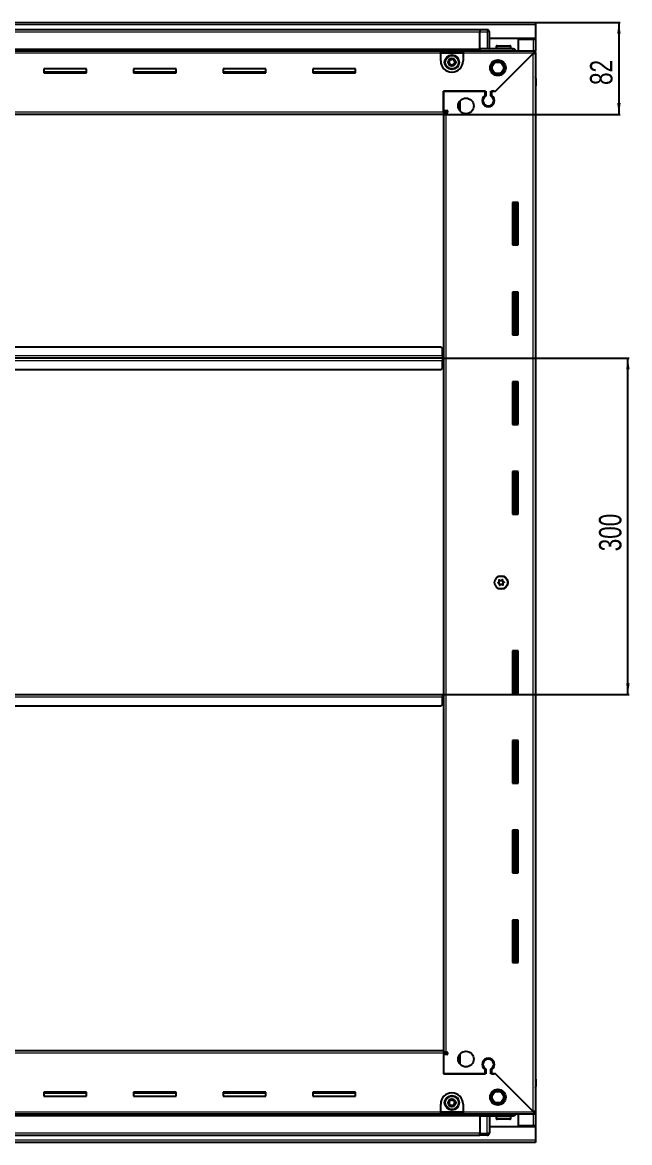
# Model space of a CAD drawing. Header units: millimetres. Extents: x -659 to 4142, y -2210 to 1460.
# Drawn here: x 3600 to 4142, y 274 to 1273 of the extents above; entities that cross this region are included whole.
import ezdxf

# ---------------------------------------------------------------- set-up
doc = ezdxf.new("R2010")
doc.units = ezdxf.units.MM
doc.layers.add('FORMAT', color=7, linetype='Continuous')
doc.styles.add('SLDTEXTSTYLE0', font='TXT', dxfattribs={"width": 0.75})
doc.dimstyles.new('SLDDIMSTYLE0', dxfattribs={"dimtxt": 20, "dimasz": 10, "dimexe": 0, "dimexo": 0.0625, "dimgap": 5, "dimtad": 2, "dimdec": 1, "dimrnd": 1e-09, "dimzin": 12, "dimdsep": 46, "dimtxsty": 'SLDTEXTSTYLE0', "dimsah": 1, "dimcen": 0.09, "dimadec": 0, "dimazin": 3, "dimtfac": 1, "dimtofl": 0, "dimtmove": 0, "dimatfit": 3, "dimfxl": 0, "dimfrac": 2, "dimtolj": 1, "dimtzin": 12, "dimarcsym": 0})

# ---------------------------------------------------------------- blocks, each defined once
blk = doc.blocks.new('_D_7')
at = {"layer": 'FORMAT'}
for p, q in [((4057.7, 1272.83), (4133.19, 1272.83)), ((4132.19, 1272.83), (4132.19, 1190.83)), ((3975.7, 1190.83), (4133.19, 1190.83))]:
    blk.add_line(p, q, dxfattribs=at)
for points in [[(4132.19, 1272.83), (4130.65, 1262.83), (4133.73, 1262.83)], [(4132.19, 1190.83), (4133.73, 1200.83), (4130.65, 1200.83)]]:
    blk.add_solid(points, dxfattribs=at)
at = {"layer": 'FORMAT', "insert": (4106.41, 1217.05), "char_height": 20, "attachment_point": 1, "rotation": 90, "style": 'SLDTEXTSTYLE0'}
blk.add_mtext('82', dxfattribs=at)
blk = doc.blocks.new('_D_8')
at = {"layer": 'FORMAT'}
for p, q in [((3974.7, 973.33), (4141.19, 973.33)), ((4140.19, 673.33), (4140.19, 973.33)), ((3974.7, 673.33), (4141.19, 673.33))]:
    blk.add_line(p, q, dxfattribs=at)
for points in [[(4140.19, 973.33), (4138.65, 963.33), (4141.73, 963.33)], [(4140.19, 673.33), (4141.73, 683.33), (4138.65, 683.33)]]:
    blk.add_solid(points, dxfattribs=at)
at = {"layer": 'FORMAT', "insert": (4114.41, 801.16), "char_height": 20, "attachment_point": 1, "rotation": 90, "style": 'SLDTEXTSTYLE0'}
blk.add_mtext('300', dxfattribs=at)

msp = doc.modelspace()

# ---------------------------------------------------------------- linework, layer by layer
at = {"color": 7, "linetype": 'Continuous', "lineweight": 25}
for p, q in [((3058.69, 1272.83), (4057.69, 1272.83)), ((4057.69, 1272.83), (4057.69, 1270.73)), ((4057.69, 1270.73), (4057.69, 1258.33)), ((4008.19, 1266.18), (3108.19, 1266.18)), ((4008.19, 1266.33), (4008.19, 1266.33)), ((4014.69, 1266.33), (4008.19, 1266.33)), ((4014.69, 1266.33), (4008.19, 1266.33)), ((4008.19, 1266.33), (4008.19, 1264.33)), ((4008.19, 1249.33), (4008.19, 1264.33)), ((4016.69, 1264.33), (4016.69, 1264.33)), ((4016.69, 1249.33), (4016.69, 1264.33)), ((4037.19, 1249.33), (4008.19, 1249.33)), ((4008.19, 1249.33), (4008.19, 1248.83)), ((4008.19, 1249.3), (4008.26, 1247.58)), ((4057.69, 1258.33), (4016.69, 1258.33)), ((4022.69, 1251.23), (4022.69, 1249.33)), ((4023.49, 1252.03), (4034.89, 1252.03)), ((4035.69, 1249.33), (4035.69, 1251.23)), ((4042.69, 1257.83), (4055.59, 1257.83)), ((4042.69, 1247.58), (4042.69, 1257.83)), ((4055.59, 1257.83), (4057.69, 1257.83)), ((4056.19, 1257.83), (4056.19, 1258.33)), ((4057.69, 1257.83), (4057.69, 1258.33)), ((4057.69, 1257.83), (4057.69, 1247.58)), ((3108.19, 1248.18), (4008.19, 1248.18)), ((3143.19, 1247.58), (3973.19, 1247.58)), ((3973.19, 1245.48), (3973.19, 1247.58)), ((3973.19, 1247.58), (3993.19, 1247.58)), ((3973.19, 1246.08), (3993.19, 1246.08)), ((3973.19, 1238.58), (3973.19, 1245.48)), ((3993.19, 1247.58), (4056.69, 1247.58)), ((3993.19, 1247.58), (3993.19, 1245.48)), ((3993.19, 1245.48), (3993.19, 1238.58)), ((4055.59, 1244.98), (4021.49, 1210.88)), ((4022.19, 1211.58), (4056.09, 1245.48)), ((4056.19, 1245.58), (4057.69, 1245.58)), ((4056.69, 1246.08), (4056.69, 1247.58)), ((4056.69, 1247.58), (4057.69, 1247.58)), ((4056.69, 1246.08), (4057.69, 1246.08)), ((4057.69, 1246.08), (4057.69, 1247.58)), ((4057.69, 1246.08), (4057.69, 1245.58)), ((4057.69, 1245.58), (4057.69, 301.08)), ((3657.19, 1231.33), (3619.19, 1231.33)), ((3619.19, 1231.33), (3619.19, 1227.83)), ((3657.19, 1227.83), (3657.19, 1231.33)), ((3737.19, 1231.33), (3699.19, 1231.33)), ((3699.19, 1231.33), (3699.19, 1227.83)), ((3737.19, 1227.83), (3737.19, 1231.33)), ((3817.19, 1231.33), (3779.19, 1231.33)), ((3779.19, 1231.33), (3779.19, 1227.83)), ((3817.19, 1227.83), (3817.19, 1231.33)), ((3897.19, 1231.33), (3859.19, 1231.33)), ((3859.19, 1231.33), (3859.19, 1227.83)), ((3897.19, 1227.83), (3897.19, 1231.33)), ((3657.19, 1228.58), (3619.19, 1228.58)), ((3619.19, 1227.83), (3657.19, 1227.83)), ((3737.19, 1228.58), (3699.19, 1228.58)), ((3699.19, 1227.83), (3737.19, 1227.83)), ((3817.19, 1228.58), (3779.19, 1228.58)), ((3779.19, 1227.83), (3817.19, 1227.83)), ((3897.19, 1228.58), (3859.19, 1228.58)), ((3859.19, 1227.83), (3897.19, 1227.83)), ((4057.69, 1224.15), (4057.69, 1224.15)), ((4058.19, 1222.83), (4058.19, 1216.33)), ((4058.19, 1216.33), (4058.19, 1222.83)), ((3975.69, 1211.58), (3975.69, 1194.33)), ((4012.69, 1211.58), (3975.69, 1211.58)), ((3975.69, 1211.58), (4013.39, 1211.58)), ((3975.69, 1192.93), (3975.69, 1211.58)), ((4012.69, 1211.58), (4012.69, 1207.69)), ((4013.39, 1211.58), (4013.39, 1207.29)), ((4017.99, 1211.58), (4022.19, 1211.58)), ((4017.99, 1207.29), (4017.99, 1211.58)), ((4020.79, 1211.58), (4018.69, 1211.58)), ((4018.69, 1207.69), (4018.69, 1211.58)), ((4021.49, 1210.88), (4020.79, 1211.58)), ((4057.69, 1216.33), (4058.19, 1216.33)), ((4058.04, 330.33), (4058.04, 1216.33)), ((4058.19, 1216.33), (4058.19, 1216.33)), ((4058.19, 1216.33), (4058.19, 1216.33)), ((3990.19, 1202.66), (3990.19, 1194)), ((3975.69, 1190.83), (3140.69, 1190.83)), ((3975.69, 1194.33), (3978.54, 1194.33)), ((3977.69, 1193.33), (3975.69, 1193.33)), ((3975.69, 1192.93), (3975.69, 1190.83)), ((3975.69, 1192.33), (3977.79, 1192.33)), ((3975.69, 1190.83), (3975.69, 355.83)), ((3977.69, 1192.33), (3977.69, 1193.33)), ((3978.54, 1192.33), (3977.79, 1192.33)), ((4017.69, 1198.72), (4017.69, 1197.96)), ((4037.19, 1112.33), (4037.19, 1074.33)), ((4042.19, 1112.33), (4037.19, 1112.33)), ((4038.21, 1112.33), (4038.21, 1074.33)), ((4038.25, 1112.33), (4038.25, 1074.33)), ((4040.04, 1112.33), (4040.04, 1074.33)), ((4042.19, 1074.33), (4042.19, 1112.33)), ((4037.19, 1074.33), (4042.19, 1074.33)), ((4037.19, 1032.33), (4037.19, 994.33)), ((4042.19, 1032.33), (4037.19, 1032.33)), ((4038.21, 1032.33), (4038.21, 994.33)), ((4038.25, 1032.33), (4038.25, 994.33)), ((4040.04, 1032.33), (4040.04, 994.33)), ((4042.19, 994.33), (4042.19, 1032.33)), ((4037.19, 994.33), (4042.19, 994.33)), ((3973.69, 983.33), (3142.69, 983.33)), ((3974.69, 982.33), (3973.69, 983.33)), ((3974.69, 975.43), (3974.69, 982.33)), ((3974.69, 973.33), (3141.69, 973.33)), ((3974.94, 976.18), (3974.69, 976.18)), ((3974.69, 975.43), (3974.69, 973.33)), ((3974.69, 973.33), (3974.69, 971.23)), ((3974.69, 964.33), (3974.69, 971.23)), ((3974.69, 970.48), (3974.94, 970.48)), ((3974.94, 973.33), (3974.94, 976.18)), ((3974.94, 970.48), (3974.94, 973.33)), ((3975.69, 973.33), (3974.94, 973.33)), ((3142.69, 963.33), (3973.69, 963.33)), ((3973.69, 963.33), (3974.69, 964.33)), ((4037.19, 952.33), (4037.19, 914.33)), ((4042.19, 952.33), (4037.19, 952.33)), ((4038.21, 952.33), (4038.21, 914.33)), ((4038.25, 952.33), (4038.25, 914.33)), ((4040.04, 952.33), (4040.04, 914.33)), ((4042.19, 914.33), (4042.19, 952.33)), ((4037.19, 914.33), (4042.19, 914.33)), ((4037.19, 872.33), (4037.19, 834.33)), ((4042.19, 872.33), (4037.19, 872.33)), ((4038.21, 872.33), (4038.21, 834.33)), ((4038.25, 872.33), (4038.25, 834.33)), ((4040.04, 872.33), (4040.04, 834.33)), ((4042.19, 834.33), (4042.19, 872.33)), ((4037.19, 834.33), (4042.19, 834.33)), ((4037.19, 712.33), (4037.19, 674.33)), ((4042.19, 712.33), (4037.19, 712.33)), ((4038.21, 712.33), (4038.21, 674.33)), ((4038.25, 712.33), (4038.25, 674.33)), ((4040.04, 712.33), (4040.04, 674.33)), ((4042.19, 674.33), (4042.19, 712.33)), ((3141.69, 673.33), (3974.69, 673.33)), ((3974.69, 673.33), (3974.69, 671.23)), ((3974.69, 664.33), (3974.69, 671.23)), ((3974.69, 670.48), (3974.94, 670.48)), ((3974.94, 670.48), (3974.94, 673.33)), ((3974.94, 673.33), (3975.69, 673.33)), ((4037.19, 674.33), (4042.19, 674.33)), ((3142.69, 663.33), (3973.69, 663.33)), ((3973.69, 663.33), (3974.69, 664.33)), ((4037.19, 632.33), (4037.19, 594.33)), ((4042.19, 632.33), (4037.19, 632.33)), ((4038.21, 632.33), (4038.21, 594.33)), ((4038.25, 632.33), (4038.25, 594.33)), ((4040.04, 632.33), (4040.04, 594.33)), ((4042.19, 594.33), (4042.19, 632.33)), ((4037.19, 594.33), (4042.19, 594.33)), ((4037.19, 552.33), (4037.19, 514.33)), ((4042.19, 552.33), (4037.19, 552.33)), ((4038.21, 552.33), (4038.21, 514.33)), ((4038.25, 552.33), (4038.25, 514.33)), ((4040.04, 552.33), (4040.04, 514.33)), ((4042.19, 514.33), (4042.19, 552.33)), ((4037.19, 514.33), (4042.19, 514.33)), ((4037.19, 472.33), (4037.19, 434.33)), ((4042.19, 472.33), (4037.19, 472.33)), ((4038.21, 472.33), (4038.21, 434.33)), ((4038.25, 472.33), (4038.25, 434.33)), ((4040.04, 472.33), (4040.04, 434.33)), ((4042.19, 434.33), (4042.19, 472.33)), ((4037.19, 434.33), (4042.19, 434.33)), ((3140.69, 355.83), (3975.69, 355.83)), ((3975.69, 355.83), (3975.69, 353.73)), ((3977.79, 354.33), (3975.69, 354.33)), ((3975.69, 353.73), (3975.69, 335.08)), ((3975.69, 353.33), (3977.69, 353.33)), ((3975.69, 352.33), (3975.69, 335.08)), ((3978.54, 352.33), (3975.69, 352.33)), ((3977.69, 353.33), (3977.69, 354.33)), ((3977.79, 354.33), (3978.54, 354.33)), ((3990.19, 352.66), (3990.19, 344)), ((4017.69, 348.7), (4017.69, 347.94)), ((3975.69, 335.08), (4012.69, 335.08)), ((4013.39, 335.08), (3975.69, 335.08)), ((4012.69, 338.97), (4012.69, 335.08)), ((4013.39, 339.37), (4013.39, 335.08)), ((4017.99, 335.08), (4017.99, 339.37)), ((4022.19, 335.08), (4017.99, 335.08)), ((4018.69, 335.08), (4018.69, 338.97)), ((4018.69, 335.08), (4020.79, 335.08)), ((4020.79, 335.08), (4021.49, 335.78)), ((4021.49, 335.78), (4055.59, 301.68)), ((4056.09, 301.18), (4022.19, 335.08)), ((4057.69, 330.33), (4058.19, 330.33)), ((4058.19, 330.33), (4058.19, 330.33)), ((4058.19, 323.83), (4058.19, 330.33)), ((4058.19, 330.33), (4058.19, 323.83)), ((3657.19, 318.83), (3619.19, 318.83)), ((3619.19, 318.83), (3619.19, 315.33)), ((3619.19, 318.08), (3657.19, 318.08)), ((3619.19, 315.33), (3657.19, 315.33)), ((3657.19, 315.33), (3657.19, 318.83)), ((3737.19, 318.83), (3699.19, 318.83)), ((3699.19, 318.83), (3699.19, 315.33)), ((3699.19, 318.08), (3737.19, 318.08)), ((3699.19, 315.33), (3737.19, 315.33)), ((3737.19, 315.33), (3737.19, 318.83)), ((3817.19, 318.83), (3779.19, 318.83)), ((3779.19, 318.83), (3779.19, 315.33)), ((3779.19, 318.08), (3817.19, 318.08)), ((3779.19, 315.33), (3817.19, 315.33)), ((3817.19, 315.33), (3817.19, 318.83)), ((3897.19, 318.83), (3859.19, 318.83)), ((3859.19, 318.83), (3859.19, 315.33)), ((3859.19, 318.08), (3897.19, 318.08)), ((3859.19, 315.33), (3897.19, 315.33)), ((3897.19, 315.33), (3897.19, 318.83)), ((3973.19, 301.18), (3973.19, 308.08)), ((3973.19, 299.08), (3973.19, 301.18)), ((3993.19, 300.58), (3973.19, 300.58)), ((3993.19, 308.08), (3993.19, 301.18)), ((3993.19, 301.18), (3993.19, 299.08)), ((4056.19, 301.08), (4057.69, 301.08)), ((4056.69, 300.58), (4056.69, 299.08)), ((4057.69, 300.58), (4056.69, 300.58)), ((4057.69, 301.08), (4057.69, 300.58)), ((4057.69, 300.58), (4057.69, 299.08)), ((4008.19, 298.48), (3108.19, 298.48)), ((3973.19, 299.08), (3143.19, 299.08)), ((3993.19, 299.08), (3973.19, 299.08)), ((4056.69, 299.08), (3993.19, 299.08)), ((4008.26, 299.08), (4008.19, 297.36)), ((4008.19, 297.33), (4008.19, 297.83)), ((4037.19, 297.33), (4008.19, 297.33)), ((4008.19, 297.33), (4008.19, 282.33)), ((4016.69, 297.33), (4016.69, 282.33)), ((4022.69, 297.33), (4022.69, 295.43)), ((4030.48, 294.63), (4023.49, 294.63)), ((4034.89, 294.63), (4030.48, 294.63)), ((4035.69, 295.43), (4035.69, 297.33)), ((4042.69, 288.83), (4042.69, 299.08)), ((4057.69, 299.08), (4056.69, 299.08)), ((4057.69, 299.08), (4057.69, 288.83)), ((3108.19, 280.48), (4008.19, 280.48)), ((4008.19, 280.33), (4008.19, 282.33)), ((4014.69, 280.33), (4008.19, 280.33)), ((4008.19, 280.33), (4008.19, 280.33)), ((4008.19, 280.33), (4008.19, 280.33)), ((4014.69, 280.33), (4008.19, 280.33)), ((4016.01, 280.83), (4016.01, 280.83)), ((4016.69, 288.33), (4057.69, 288.33)), ((4055.59, 288.83), (4042.69, 288.83)), ((4057.69, 288.83), (4055.59, 288.83)), ((4056.19, 288.33), (4056.19, 288.83)), ((4057.69, 288.33), (4057.69, 288.83)), ((4057.69, 288.33), (4057.69, 275.93)), ((4057.69, 273.83), (3058.69, 273.83)), ((4057.69, 275.93), (4057.69, 273.83))]:
    msp.add_line(p, q, dxfattribs=at)
at = {"color": 8, "linetype": 'Continuous', "lineweight": 18}
for p, q in [((4057.69, 1270.73), (3058.69, 1270.73)), ((4008.19, 1264.18), (3108.19, 1264.18)), ((4008.19, 1264.33), (4014.69, 1264.33)), ((4014.69, 1266.33), (4014.69, 1264.33)), ((4016.69, 1264.33), (4014.69, 1264.33)), ((4014.69, 1264.33), (4014.69, 1249.33)), ((4008.19, 1248.83), (3108.19, 1248.83)), ((4022.69, 1251.23), (4035.69, 1251.23)), ((4055.59, 1258.33), (4055.59, 1257.83)), ((4055.59, 1257.83), (4055.59, 1247.58)), ((4008.19, 1247.59), (3108.19, 1247.59)), ((3973.19, 1245.48), (3143.19, 1245.48)), ((3973.19, 1245.48), (3993.19, 1245.48)), ((4056.09, 1245.48), (3993.19, 1245.48)), ((4055.59, 301.68), (4055.59, 1244.98)), ((4057.69, 1222.83), (4058.19, 1222.83)), ((3140.69, 1192.93), (3975.69, 1192.93)), ((3977.79, 1192.33), (3977.79, 354.33)), ((4039.45, 1074.33), (4039.45, 1112.33)), ((4040.69, 1074.33), (4040.69, 1112.33)), ((4039.45, 994.33), (4039.45, 1032.33)), ((4040.69, 994.33), (4040.69, 1032.33)), ((3974.69, 975.43), (3141.69, 975.43)), ((3141.69, 971.23), (3974.69, 971.23)), ((4039.45, 914.33), (4039.45, 952.33)), ((4040.69, 914.33), (4040.69, 952.33)), ((4039.45, 834.33), (4039.45, 872.33)), ((4040.69, 834.33), (4040.69, 872.33)), ((4039.45, 674.33), (4039.45, 712.33)), ((4040.69, 674.33), (4040.69, 712.33)), ((3141.69, 671.23), (3974.69, 671.23)), ((4039.45, 594.33), (4039.45, 632.33)), ((4040.69, 594.33), (4040.69, 632.33)), ((4039.45, 514.33), (4039.45, 552.33)), ((4040.69, 514.33), (4040.69, 552.33)), ((4039.45, 434.33), (4039.45, 472.33)), ((4040.69, 434.33), (4040.69, 472.33)), ((3975.69, 353.73), (3140.69, 353.73)), ((4057.69, 323.83), (4058.19, 323.83)), ((3143.19, 301.18), (3973.19, 301.18)), ((3993.19, 301.18), (3973.19, 301.18)), ((3993.19, 301.18), (4056.09, 301.18)), ((3108.19, 299.07), (4008.19, 299.07)), ((3108.19, 297.83), (4008.19, 297.83)), ((4014.69, 282.33), (4014.69, 297.33)), ((4030.66, 295.43), (4022.69, 295.43)), ((4035.69, 295.43), (4030.66, 295.43)), ((4055.59, 299.08), (4055.59, 288.83)), ((3108.19, 282.48), (4008.19, 282.48)), ((4008.19, 282.33), (4014.69, 282.33)), ((4016.69, 282.33), (4014.69, 282.33)), ((4014.69, 280.33), (4014.69, 282.33)), ((4055.59, 288.83), (4055.59, 288.33)), ((4057.69, 275.93), (3058.69, 275.93))]:
    msp.add_line(p, q, dxfattribs=at)
at = {"color": 7, "linetype": 'Continuous', "lineweight": 25}
for centre, radius in [((3983.19, 1237.33), 6.5), ((3983.19, 1237.33), 3.46), ((4024.19, 1232.33), 7), ((4024.19, 1232.33), 6.02), ((4024.19, 1232.33), 5.1), ((3995.69, 1198.33), 7), ((4027.19, 773.33), 6), ((4027.04, 773.33), 5.78), ((4027.04, 773.33), 1.85), ((3995.69, 348.33), 7), ((4024.19, 314.33), 7), ((4024.19, 314.33), 6.02), ((3983.19, 309.33), 6.5), ((3983.19, 309.33), 3.46), ((4024.19, 314.33), 5.1)]:
    msp.add_circle(centre, radius, dxfattribs=at)
at = {"color": 8, "linetype": 'Continuous', "lineweight": 18}
for centre in [(3983.19, 1237.33), (3983.19, 309.33)]:
    msp.add_circle(centre, 5.7, dxfattribs=at)
at = {"color": 7, "linetype": 'Continuous', "lineweight": 25}
for centre, radius, start, end in [((4014.69, 1264.33), 2, 0, 90), ((4016.89, 1249.53), 0.2, 180, 270), ((4023.49, 1251.23), 0.8, 90, 180), ((4034.89, 1251.23), 0.8, 0, 90), ((3983.19, 1237.33), 2.5, 100.11158, 160.11158), ((3983.19, 1237.33), 2.5, 40.11158, 100.11158), ((3983.19, 1237.33), 2.5, 340.11158, 40.11158), ((3983.19, 1238.58), 10, 180, 270), ((3983.19, 1237.33), 2.5, 160.11158, 220.11158), ((3983.19, 1237.33), 2.5, 220.11158, 280.11158), ((3983.19, 1238.58), 10, 270, 0), ((3983.19, 1237.33), 2.5, 280.11158, 340.11158), ((4056.19, 1222.83), 2, 33.78451, 41.40962), ((4056.19, 1222.83), 2, 0, 41.40962), ((4056.19, 1222.83), 2, 360, 19.56674), ((4015.69, 1203.08), 5.5, 123.05573, 56.94427), ((4015.69, 1203.08), 4.8, 118.63099, 61.36901), ((3978.54, 1193.33), 1, 270, 90), ((3978.54, 353.33), 1, 270, 90), ((4015.69, 343.58), 5.5, 303.05573, 236.94427), ((4015.69, 343.58), 4.8, 298.63099, 241.36901), ((4056.19, 323.83), 2, 318.57492, 0), ((4056.19, 323.83), 2, 318.59038, 0), ((3983.19, 308.08), 10, 90, 180), ((3983.19, 309.33), 2.5, 147.04236, 207.04236), ((3983.19, 309.33), 2.5, 87.04236, 147.04236), ((3983.19, 308.08), 10, 0, 90), ((3983.19, 309.33), 2.5, 27.04236, 87.04236), ((3983.19, 309.33), 2.5, 327.04236, 27.04236), ((3983.19, 309.33), 2.5, 207.04236, 267.04236), ((3983.19, 309.33), 2.5, 267.04236, 327.04236), ((4016.89, 297.13), 0.2, 90, 180), ((4023.49, 295.43), 0.8, 180, 270), ((4034.89, 295.43), 0.8, 270, 0), ((4014.69, 282.33), 2, 270, 0), ((4014.69, 282.33), 2, 270, 288.58003), ((4014.69, 282.33), 2, 303.94202, 311.40962)]:
    msp.add_arc(centre, radius, start, end, dxfattribs=at)
for points, knots in [([(4008.19, 1249.33), (4008.19, 1249.29), (4008.19, 1249.22), (4008.19, 1248.6), (4008.19, 1248.02), (4008.19, 1247.62), (4008.19, 1247.59)], [0, 0, 0, 0, 0.3242788, 0.6485576, 0.9728365, 1, 1, 1, 1]), ([(4040.4, 1247.58), (4040.29, 1247.78), (4039.9, 1248.43), (4038.74, 1249.14), (4037.71, 1249.27), (4037.19, 1249.33)], [0, 0, 0, 0, 0.1822499, 0.5911249, 1, 1, 1, 1]), ([(3980.35, 1236.82), (3980.39, 1236.94), (3980.59, 1237.5), (3980.93, 1238.44), (3981.21, 1239.21), (3981.33, 1239.54)], [0, 0, 0, 0, 0.133125, 0.637099, 1, 1, 1, 1]), ([(3981.33, 1239.54), (3981.84, 1239.63), (3982.79, 1239.8), (3983.73, 1239.97), (3984.17, 1240.04)], [0, 0, 0, 0, 0.5346859, 1, 1, 1, 1]), ([(3984.17, 1240.04), (3984.5, 1239.65), (3985.13, 1238.91), (3985.74, 1238.18), (3986.03, 1237.84)], [0, 0, 0, 0, 0.534686, 1, 1, 1, 1]), ([(4055.59, 1244.98), (4055.84, 1245.03), (4056.34, 1245.12), (4056.98, 1245.25), (4057.44, 1245.38), (4057.66, 1245.49), (4057.68, 1245.56), (4057.69, 1245.58)], [0, 0, 0, 0, 0.2302553, 0.4485219, 0.6667858, 0.8850496, 1, 1, 1, 1]), ([(4056.69, 1247.58), (4056.64, 1247.55), (4056.55, 1247.5), (4056.42, 1247.11), (4056.29, 1246.55), (4056.18, 1245.97), (4056.11, 1245.61), (4056.09, 1245.48)], [0, 0, 0, 0, 0.230255, 0.448522, 0.666786, 0.88505, 1, 1, 1, 1]), ([(3982.21, 1234.62), (3981.88, 1235.01), (3981.25, 1235.75), (3980.64, 1236.48), (3980.35, 1236.82)], [0, 0, 0, 0, 0.534686, 1, 1, 1, 1]), ([(3985.05, 1235.12), (3984.54, 1235.03), (3983.59, 1234.86), (3982.65, 1234.69), (3982.21, 1234.62)], [0, 0, 0, 0, 0.534686, 1, 1, 1, 1]), ([(3986.03, 1237.84), (3985.91, 1237.51), (3985.63, 1236.74), (3985.3, 1235.8), (3985.09, 1235.24), (3985.05, 1235.12)], [0, 0, 0, 0, 0.362901, 0.866875, 1, 1, 1, 1]), ([(4025.4, 775.6), (4025.39, 775.59), (4025.38, 775.57), (4025.36, 775.52), (4025.35, 775.37), (4025.41, 774.99), (4025.49, 774.45), (4025.25, 773.87), (4024.85, 773.54), (4024.52, 773.33), (4024.33, 773.18), (4024.27, 773.11), (4024.25, 773.07), (4024.25, 773.04), (4024.27, 773.01), (4024.31, 772.96), (4024.55, 772.83), (4025, 772.68), (4025.6, 772.29), (4025.77, 771.6), (4025.78, 771.13), (4025.82, 770.86), (4025.86, 770.8), (4025.88, 770.78), (4025.91, 770.77), (4025.95, 770.77), (4025.99, 770.78), (4026.06, 770.82), (4026.25, 770.95), (4026.54, 771.19), (4026.98, 771.46), (4027.61, 771.5), (4028.1, 771.26), (4028.45, 771.08), (4028.59, 771.04), (4028.65, 771.04), (4028.68, 771.06), (4028.7, 771.09), (4028.72, 771.14), (4028.73, 771.29), (4028.67, 771.67), (4028.59, 772.2), (4028.83, 772.79), (4029.23, 773.12), (4029.56, 773.33), (4029.75, 773.48), (4029.81, 773.55), (4029.83, 773.59), (4029.83, 773.62), (4029.81, 773.65), (4029.77, 773.7), (4029.53, 773.83), (4029.08, 773.98), (4028.48, 774.37), (4028.31, 775.06), (4028.3, 775.53), (4028.26, 775.8), (4028.22, 775.86), (4028.2, 775.88), (4028.17, 775.89), (4028.13, 775.89), (4028.09, 775.88), (4028.02, 775.84), (4027.83, 775.71), (4027.54, 775.47), (4027.1, 775.2), (4026.47, 775.16), (4025.98, 775.4), (4025.63, 775.58), (4025.49, 775.62), (4025.43, 775.62), (4025.41, 775.61), (4025.4, 775.6)], [0, 0, 0, 0, 0.002009, 0.00442, 0.009365, 0.025528, 0.067705, 0.095786, 0.124646, 0.150342, 0.160519, 0.163394, 0.165697, 0.167245, 0.168874, 0.17077, 0.178606, 0.211994, 0.249994, 0.287995, 0.321383, 0.329219, 0.331115, 0.332744, 0.334292, 0.336217, 0.338535, 0.341318, 0.349662, 0.375358, 0.404217, 0.432298, 0.474475, 0.490639, 0.496669, 0.49844, 0.5, 0.502009, 0.50442, 0.509365, 0.525528, 0.567705, 0.595786, 0.624646, 0.650342, 0.660519, 0.663394, 0.665697, 0.667245, 0.668874, 0.67077, 0.678606, 0.711994, 0.749994, 0.787995, 0.821383, 0.829219, 0.831115, 0.832744, 0.834292, 0.836217, 0.838535, 0.841318, 0.849662, 0.875358, 0.904217, 0.932298, 0.974475, 0.990639, 0.996669, 0.99844, 1, 1, 1, 1]), ([(3980.31, 309.48), (3980.59, 309.91), (3981.11, 310.72), (3981.63, 311.53), (3981.88, 311.9)], [0, 0, 0, 0, 0.534686, 1, 1, 1, 1]), ([(3981.88, 311.9), (3982, 311.89), (3982.6, 311.86), (3983.59, 311.81), (3984.42, 311.77), (3984.76, 311.75)], [0, 0, 0, 0, 0.1331247, 0.6370994, 1, 1, 1, 1]), ([(3984.76, 311.75), (3984.99, 311.29), (3985.43, 310.43), (3985.87, 309.58), (3986.07, 309.18)], [0, 0, 0, 0, 0.534686, 1, 1, 1, 1]), ([(3981.62, 306.91), (3981.39, 307.37), (3980.95, 308.23), (3980.51, 309.08), (3980.31, 309.48)], [0, 0, 0, 0, 0.534686, 1, 1, 1, 1]), ([(3984.5, 306.76), (3984.16, 306.78), (3983.34, 306.82), (3982.34, 306.87), (3981.74, 306.9), (3981.62, 306.91)], [0, 0, 0, 0, 0.362901, 0.866875, 1, 1, 1, 1]), ([(3986.07, 309.18), (3985.79, 308.75), (3985.27, 307.94), (3984.75, 307.13), (3984.5, 306.76)], [0, 0, 0, 0, 0.534686, 1, 1, 1, 1]), ([(4057.69, 301.08), (4057.66, 301.13), (4057.61, 301.22), (4057.22, 301.35), (4056.66, 301.48), (4056.08, 301.59), (4055.72, 301.66), (4055.59, 301.68)], [0, 0, 0, 0, 0.230255, 0.448522, 0.666786, 0.88505, 1, 1, 1, 1]), ([(4056.09, 301.18), (4056.14, 300.93), (4056.23, 300.43), (4056.36, 299.79), (4056.49, 299.33), (4056.6, 299.11), (4056.67, 299.09), (4056.69, 299.08)], [0, 0, 0, 0, 0.230255, 0.448522, 0.666786, 0.88505, 1, 1, 1, 1]), ([(4008.19, 297.33), (4008.19, 297.37), (4008.19, 297.44), (4008.19, 298.06), (4008.19, 298.64), (4008.19, 299.03), (4008.19, 299.07)], [0, 0, 0, 0, 0.324279, 0.648558, 0.972836, 1, 1, 1, 1]), ([(4040.4, 299.08), (4040.29, 298.88), (4039.9, 298.23), (4038.74, 297.52), (4037.71, 297.39), (4037.19, 297.33)], [0, 0, 0, 0, 0.18225, 0.591125, 1, 1, 1, 1])]:
    msp.add_open_spline(points, degree=3, knots=knots, dxfattribs=at)
at = {"color": 8, "linetype": 'Continuous', "lineweight": 18}
for points, knots in [([(4037.19, 1249.33), (4037.19, 1249.28), (4037.19, 1249.21), (4037.19, 1248.78), (4037.19, 1248.32), (4037.19, 1247.91), (4037.19, 1247.64), (4037.19, 1247.58)], [0, 0, 0, 0, 0.3597529, 0.5534142, 0.7511852, 0.9489563, 1, 1, 1, 1]), ([(4037.19, 297.33), (4037.19, 297.38), (4037.19, 297.45), (4037.19, 297.88), (4037.19, 298.34), (4037.19, 298.75), (4037.19, 299.02), (4037.19, 299.08)], [0, 0, 0, 0, 0.359753, 0.553414, 0.751185, 0.948956, 1, 1, 1, 1])]:
    msp.add_open_spline(points, degree=3, knots=knots, dxfattribs=at)
at = {"color": 7, "linetype": 'Continuous', "lineweight": 25}
for points in [[(4055.59, 1244.98), (4055.67, 1245.03), (4055.83, 1245.13), (4056.02, 1245.28), (4056.16, 1245.43), (4056.18, 1245.53), (4056.19, 1245.58)], [(4056.69, 1246.08), (4056.64, 1246.07), (4056.54, 1246.05), (4056.39, 1245.91), (4056.24, 1245.72), (4056.14, 1245.56), (4056.09, 1245.48)], [(4056.19, 301.08), (4056.18, 301.13), (4056.16, 301.23), (4056.02, 301.38), (4055.83, 301.53), (4055.67, 301.63), (4055.59, 301.68)], [(4056.09, 301.18), (4056.14, 301.1), (4056.24, 300.94), (4056.39, 300.75), (4056.54, 300.61), (4056.64, 300.59), (4056.69, 300.58)]]:
    msp.add_open_spline(points, degree=3, dxfattribs=at)

# ---------------------------------------------------------------- dimensions: what is measured, and where the dimension line sits
at = {"layer": 'FORMAT'}
for base, p1, p2, picture, middle in [((4132.19, 1190.83), (4057.69, 1272.83), (3975.69, 1190.83), '_D_7', (4132.19, 1231.83)), ((4140.19, 973.33), (3974.69, 673.33), (3974.69, 973.33), '_D_8', (4140.19, 823.33))]:
    dim = msp.add_linear_dim(base=base, p1=p1, p2=p2, angle=90, dimstyle='SLDDIMSTYLE0', dxfattribs=at)
    dim.commit()
    dim.dimension.update_dxf_attribs({"geometry": picture, "text_midpoint": middle, "dimtype": 160})

doc.saveas('drawing.dxf')
